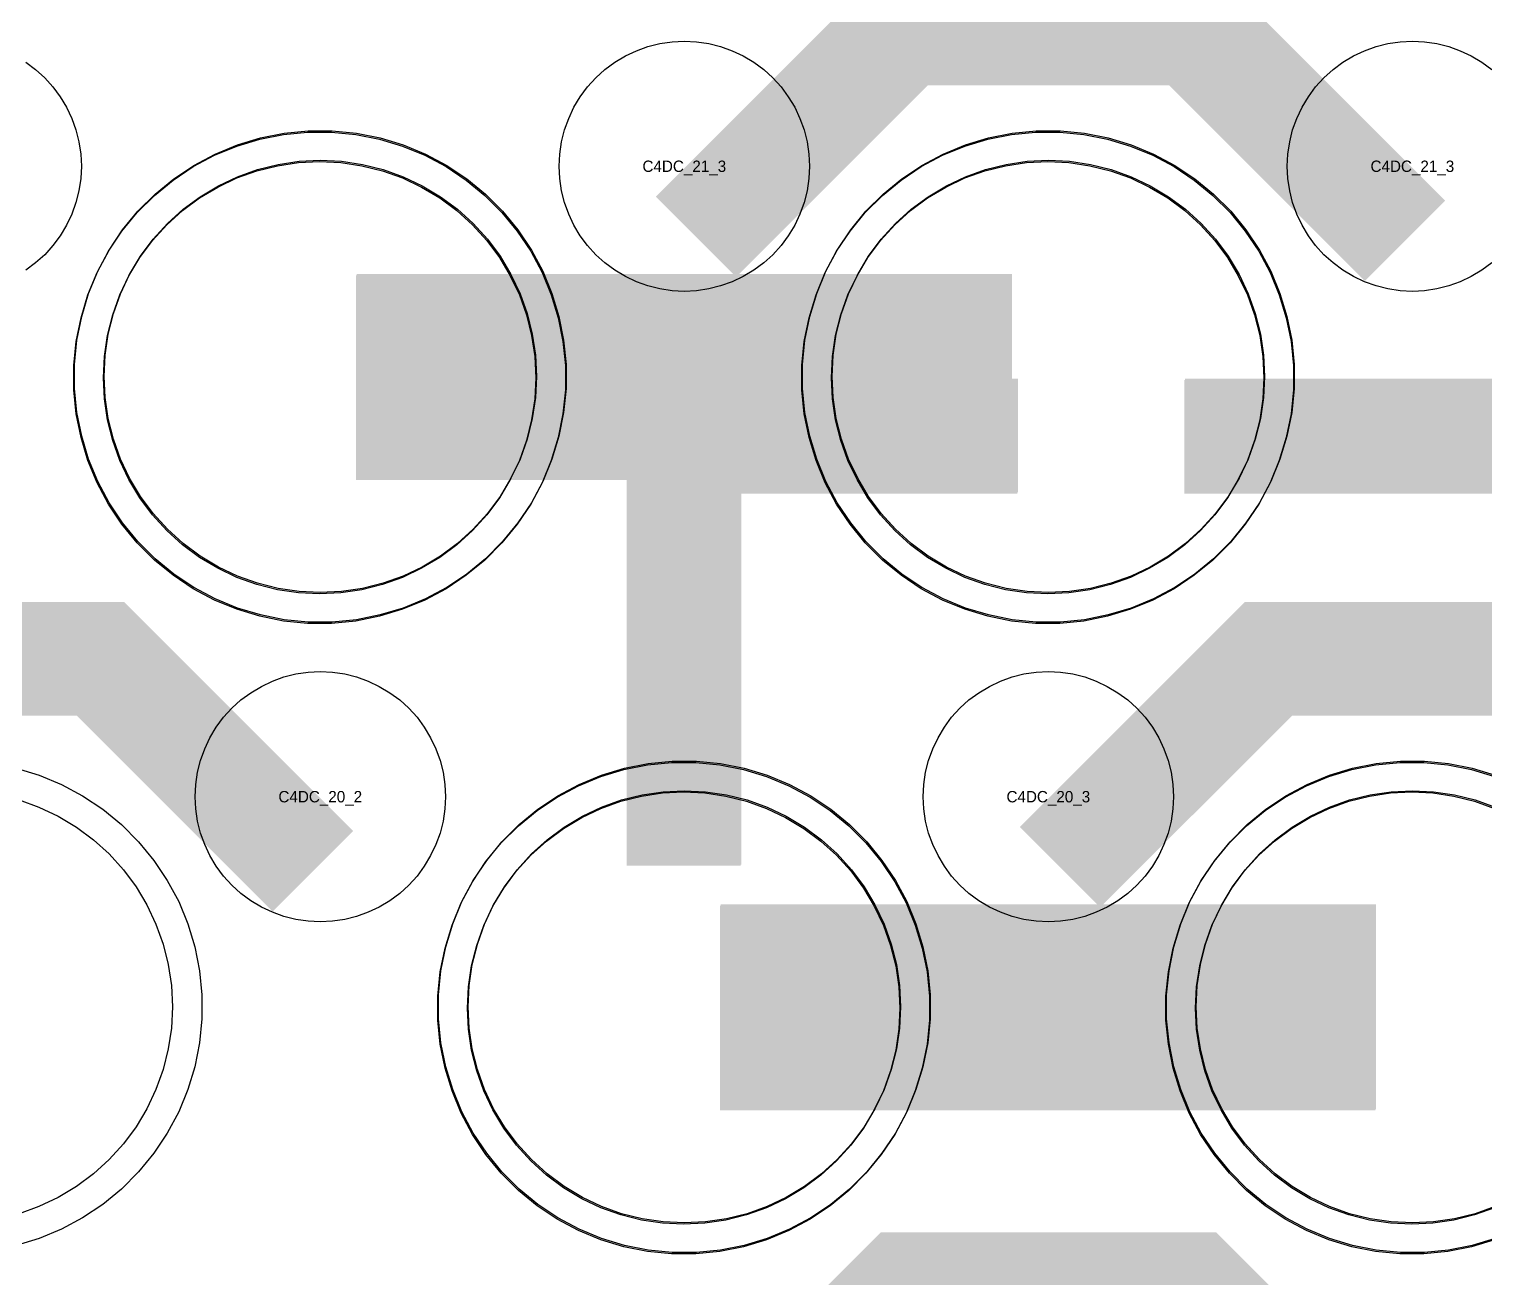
# Model space of a CAD drawing. Extents: x -11880 to 11880, y -14992 to 14992.
# Drawn here: x -11184 to -10864.1, y -12127.9 to -11853.4 of the extents above; entities that cross this region are included whole.
import ezdxf
from ezdxf.enums import TextEntityAlignment as Align

# ---------------------------------------------------------------- set-up
doc = ezdxf.new("R2010")
doc.units = 0
doc.header["$MEASUREMENT"] = 0
for name, color, linetype in [('GDS_775_DT_237', 138, 'CONTINUOUS'), ('RDL1_FS', 34, 'CONTINUOUS'), ('RDL_BS', 160, 'CONTINUOUS')]:
    doc.layers.add(name, color=color, linetype=linetype)

msp = doc.modelspace()

# ---------------------------------------------------------------- linework, layer by layer
at = {"layer": 'RDL1_FS', "color": 241, "true_color": 0xf7abae}
for points in [[(-11120.149, -11977.511), (-11124.806, -11977.282), (-11129.417, -11976.598), (-11133.94, -11975.466), (-11138.33, -11973.894), (-11142.544, -11971.902), (-11146.544, -11969.504), (-11150.289, -11966.726), (-11153.743, -11963.596), (-11156.873, -11960.142), (-11159.651, -11956.397), (-11162.049, -11952.397), (-11164.041, -11948.183), (-11165.613, -11943.793), (-11166.745, -11939.27), (-11167.429, -11934.659), (-11167.658, -11930.002), (-11167.429, -11925.345), (-11166.745, -11920.734), (-11165.613, -11916.211), (-11164.041, -11911.821), (-11162.049, -11907.607), (-11159.651, -11903.607), (-11156.873, -11899.862), (-11153.743, -11896.408), (-11150.289, -11893.278), (-11146.544, -11890.5), (-11142.544, -11888.102), (-11138.33, -11886.11), (-11133.94, -11884.538), (-11129.417, -11883.406), (-11124.806, -11882.722), (-11120.149, -11882.493), (-11115.492, -11882.722), (-11110.881, -11883.406), (-11106.358, -11884.538), (-11101.968, -11886.11), (-11097.754, -11888.102), (-11093.754, -11890.5), (-11090.009, -11893.278), (-11086.555, -11896.408), (-11083.425, -11899.862), (-11080.647, -11903.607), (-11078.249, -11907.607), (-11076.257, -11911.821), (-11074.685, -11916.211), (-11073.553, -11920.734), (-11072.869, -11925.345), (-11072.64, -11930.002), (-11072.869, -11934.659), (-11073.553, -11939.27), (-11074.685, -11943.793), (-11076.257, -11948.183), (-11078.249, -11952.397), (-11080.647, -11956.397), (-11083.425, -11960.142), (-11086.555, -11963.596), (-11090.009, -11966.726), (-11093.754, -11969.504), (-11097.754, -11971.902), (-11101.968, -11973.894), (-11106.358, -11975.466), (-11110.881, -11976.598), (-11115.492, -11977.282)], [(-10960.149, -11977.511), (-10964.806, -11977.282), (-10969.417, -11976.598), (-10973.94, -11975.466), (-10978.33, -11973.894), (-10982.544, -11971.902), (-10986.544, -11969.504), (-10990.289, -11966.726), (-10993.743, -11963.596), (-10996.873, -11960.142), (-10999.651, -11956.397), (-11002.049, -11952.397), (-11004.041, -11948.183), (-11005.613, -11943.793), (-11006.745, -11939.27), (-11007.429, -11934.659), (-11007.658, -11930.002), (-11007.429, -11925.345), (-11006.745, -11920.734), (-11005.613, -11916.211), (-11004.041, -11911.821), (-11002.049, -11907.607), (-10999.651, -11903.607), (-10996.873, -11899.862), (-10993.743, -11896.408), (-10990.289, -11893.278), (-10986.544, -11890.5), (-10982.544, -11888.102), (-10978.33, -11886.11), (-10973.94, -11884.538), (-10969.417, -11883.406), (-10964.806, -11882.722), (-10960.149, -11882.493), (-10955.492, -11882.722), (-10950.881, -11883.406), (-10946.358, -11884.538), (-10941.968, -11886.11), (-10937.754, -11888.102), (-10933.754, -11890.5), (-10930.009, -11893.278), (-10926.555, -11896.408), (-10923.425, -11899.862), (-10920.647, -11903.607), (-10918.249, -11907.607), (-10916.257, -11911.821), (-10914.685, -11916.211), (-10913.553, -11920.734), (-10912.869, -11925.345), (-10912.64, -11930.002), (-10912.869, -11934.659), (-10913.553, -11939.27), (-10914.685, -11943.793), (-10916.257, -11948.183), (-10918.249, -11952.397), (-10920.647, -11956.397), (-10923.425, -11960.142), (-10926.555, -11963.596), (-10930.009, -11966.726), (-10933.754, -11969.504), (-10937.754, -11971.902), (-10941.968, -11973.894), (-10946.358, -11975.466), (-10950.881, -11976.598), (-10955.492, -11977.282)], [(-11040.149, -12116.076), (-11044.806, -12115.847), (-11049.417, -12115.163), (-11053.94, -12114.031), (-11058.33, -12112.459), (-11062.544, -12110.467), (-11066.544, -12108.069), (-11070.289, -12105.291), (-11073.743, -12102.161), (-11076.873, -12098.707), (-11079.651, -12094.962), (-11082.049, -12090.962), (-11084.041, -12086.748), (-11085.613, -12082.358), (-11086.745, -12077.835), (-11087.429, -12073.224), (-11087.658, -12068.567), (-11087.429, -12063.91), (-11086.745, -12059.299), (-11085.613, -12054.776), (-11084.041, -12050.386), (-11082.049, -12046.172), (-11079.651, -12042.172), (-11076.873, -12038.427), (-11073.743, -12034.973), (-11070.289, -12031.843), (-11066.544, -12029.065), (-11062.544, -12026.667), (-11058.33, -12024.675), (-11053.94, -12023.103), (-11049.417, -12021.971), (-11044.806, -12021.287), (-11040.149, -12021.058), (-11035.492, -12021.287), (-11030.881, -12021.971), (-11026.358, -12023.103), (-11021.968, -12024.675), (-11017.754, -12026.667), (-11013.754, -12029.065), (-11010.009, -12031.843), (-11006.555, -12034.973), (-11003.425, -12038.427), (-11000.647, -12042.172), (-10998.249, -12046.172), (-10996.257, -12050.386), (-10994.685, -12054.776), (-10993.553, -12059.299), (-10992.869, -12063.91), (-10992.64, -12068.567), (-10992.869, -12073.224), (-10993.553, -12077.835), (-10994.685, -12082.358), (-10996.257, -12086.748), (-10998.249, -12090.962), (-11000.647, -12094.962), (-11003.425, -12098.707), (-11006.555, -12102.161), (-11010.009, -12105.291), (-11013.754, -12108.069), (-11017.754, -12110.467), (-11021.968, -12112.459), (-11026.358, -12114.031), (-11030.881, -12115.163), (-11035.492, -12115.847)]]:
    msp.add_lwpolyline(points, close=True, dxfattribs=at)
at = {"layer": 'RDL1_FS'}
for points in [[(-11120, -11977.229), (-11124.657, -11977), (-11129.268, -11976.316), (-11133.791, -11975.184), (-11138.181, -11973.612), (-11142.395, -11971.62), (-11146.395, -11969.222), (-11150.14, -11966.444), (-11153.594, -11963.314), (-11156.724, -11959.86), (-11159.502, -11956.115), (-11161.9, -11952.115), (-11163.892, -11947.901), (-11165.464, -11943.511), (-11166.596, -11938.988), (-11167.28, -11934.377), (-11167.509, -11929.72), (-11167.28, -11925.063), (-11166.596, -11920.452), (-11165.464, -11915.929), (-11163.892, -11911.539), (-11161.9, -11907.325), (-11159.502, -11903.325), (-11156.724, -11899.58), (-11153.594, -11896.126), (-11150.14, -11892.996), (-11146.395, -11890.218), (-11142.395, -11887.82), (-11138.181, -11885.828), (-11133.791, -11884.256), (-11129.268, -11883.124), (-11124.657, -11882.44), (-11120, -11882.211), (-11115.343, -11882.44), (-11110.732, -11883.124), (-11106.209, -11884.256), (-11101.819, -11885.828), (-11097.605, -11887.82), (-11093.605, -11890.218), (-11089.86, -11892.996), (-11086.406, -11896.126), (-11083.276, -11899.58), (-11080.498, -11903.325), (-11078.1, -11907.325), (-11076.108, -11911.539), (-11074.536, -11915.929), (-11073.404, -11920.452), (-11072.72, -11925.063), (-11072.491, -11929.72), (-11072.72, -11934.377), (-11073.404, -11938.988), (-11074.536, -11943.511), (-11076.108, -11947.901), (-11078.1, -11952.115), (-11080.498, -11956.115), (-11083.276, -11959.86), (-11086.406, -11963.314), (-11089.86, -11966.444), (-11093.605, -11969.222), (-11097.605, -11971.62), (-11101.819, -11973.612), (-11106.209, -11975.184), (-11110.732, -11976.316), (-11115.343, -11977)], [(-10960, -11977.229), (-10964.657, -11977), (-10969.268, -11976.316), (-10973.791, -11975.184), (-10978.181, -11973.612), (-10982.395, -11971.62), (-10986.395, -11969.222), (-10990.14, -11966.444), (-10993.594, -11963.314), (-10996.724, -11959.86), (-10999.502, -11956.115), (-11001.9, -11952.115), (-11003.892, -11947.901), (-11005.464, -11943.511), (-11006.596, -11938.988), (-11007.28, -11934.377), (-11007.509, -11929.72), (-11007.28, -11925.063), (-11006.596, -11920.452), (-11005.464, -11915.929), (-11003.892, -11911.539), (-11001.9, -11907.325), (-10999.502, -11903.325), (-10996.724, -11899.58), (-10993.594, -11896.126), (-10990.14, -11892.996), (-10986.395, -11890.218), (-10982.395, -11887.82), (-10978.181, -11885.828), (-10973.791, -11884.256), (-10969.268, -11883.124), (-10964.657, -11882.44), (-10960, -11882.211), (-10955.343, -11882.44), (-10950.732, -11883.124), (-10946.209, -11884.256), (-10941.819, -11885.828), (-10937.605, -11887.82), (-10933.605, -11890.218), (-10929.86, -11892.996), (-10926.406, -11896.126), (-10923.276, -11899.58), (-10920.498, -11903.325), (-10918.1, -11907.325), (-10916.108, -11911.539), (-10914.536, -11915.929), (-10913.404, -11920.452), (-10912.72, -11925.063), (-10912.491, -11929.72), (-10912.72, -11934.377), (-10913.404, -11938.988), (-10914.536, -11943.511), (-10916.108, -11947.901), (-10918.1, -11952.115), (-10920.498, -11956.115), (-10923.276, -11959.86), (-10926.406, -11963.314), (-10929.86, -11966.444), (-10933.605, -11969.222), (-10937.605, -11971.62), (-10941.819, -11973.612), (-10946.209, -11975.184), (-10950.732, -11976.316), (-10955.343, -11977)], [(-11040, -12115.794), (-11044.657, -12115.565), (-11049.268, -12114.881), (-11053.791, -12113.749), (-11058.181, -12112.177), (-11062.395, -12110.185), (-11066.395, -12107.787), (-11070.14, -12105.009), (-11073.594, -12101.879), (-11076.724, -12098.425), (-11079.502, -12094.68), (-11081.9, -12090.68), (-11083.892, -12086.466), (-11085.464, -12082.076), (-11086.596, -12077.553), (-11087.28, -12072.942), (-11087.509, -12068.285), (-11087.28, -12063.628), (-11086.596, -12059.017), (-11085.464, -12054.494), (-11083.892, -12050.104), (-11081.9, -12045.89), (-11079.502, -12041.89), (-11076.724, -12038.145), (-11073.594, -12034.691), (-11070.14, -12031.561), (-11066.395, -12028.783), (-11062.395, -12026.385), (-11058.181, -12024.393), (-11053.791, -12022.821), (-11049.268, -12021.689), (-11044.657, -12021.005), (-11040, -12020.776), (-11035.343, -12021.005), (-11030.732, -12021.689), (-11026.209, -12022.821), (-11021.819, -12024.393), (-11017.605, -12026.385), (-11013.605, -12028.783), (-11009.86, -12031.561), (-11006.406, -12034.691), (-11003.276, -12038.145), (-11000.498, -12041.89), (-10998.1, -12045.89), (-10996.108, -12050.104), (-10994.536, -12054.494), (-10993.404, -12059.017), (-10992.72, -12063.628), (-10992.491, -12068.285), (-10992.72, -12072.942), (-10993.404, -12077.553), (-10994.536, -12082.076), (-10996.108, -12086.466), (-10998.1, -12090.68), (-11000.498, -12094.68), (-11003.276, -12098.425), (-11006.406, -12101.879), (-11009.86, -12105.009), (-11013.605, -12107.787), (-11017.605, -12110.185), (-11021.819, -12112.177), (-11026.209, -12113.749), (-11030.732, -12114.881), (-11035.343, -12115.565)]]:
    msp.add_lwpolyline(points, close=True, dxfattribs=at)
at = {"layer": 'RDL1_FS', "color": 241, "true_color": 0xf7abae}
for points in [[(-11112.147, -11930.002, 45, 45, 0), (-11040.147, -11930.002, 45, 45, 0)], [(-11040.147, -11930.002, 45, 45, 0), (-10968.147, -11930.002, 45, 45, 0)], [(-11032.147, -12068.567, 45, 45, 0), (-10960.147, -12068.567, 45, 45, 0)], [(-10960.147, -12068.567, 45, 45, 0), (-10888.147, -12068.567, 45, 45, 0)]]:
    msp.add_lwpolyline(points, format="xyseb", dxfattribs=at)
at = {"layer": 'RDL1_FS'}
for points in [[(-11111.998, -11929.72, 45, 45, 0), (-11039.998, -11929.72, 45, 45, 0)], [(-11039.998, -11929.72, 45, 45, 0), (-10967.998, -11929.72, 45, 45, 0)], [(-11031.998, -12068.285, 45, 45, 0), (-10959.998, -12068.285, 45, 45, 0)], [(-10959.998, -12068.285, 45, 45, 0), (-10887.998, -12068.285, 45, 45, 0)]]:
    msp.add_lwpolyline(points, format="xyseb", dxfattribs=at)
at = {"layer": 'RDL1_FS', "color": 241, "true_color": 0xf7abae}
msp.add_lwpolyline([(-10861.968, -12112.459), (-10866.358, -12114.031), (-10870.881, -12115.163), (-10875.492, -12115.847), (-10880.149, -12116.076), (-10884.806, -12115.847), (-10889.417, -12115.163), (-10893.94, -12114.031), (-10898.33, -12112.459), (-10902.544, -12110.467), (-10906.544, -12108.069), (-10910.289, -12105.291), (-10913.743, -12102.161), (-10916.873, -12098.707), (-10919.651, -12094.962), (-10922.049, -12090.962), (-10924.041, -12086.748), (-10925.613, -12082.358), (-10926.745, -12077.835), (-10927.429, -12073.224), (-10927.658, -12068.567), (-10927.429, -12063.91), (-10926.745, -12059.299), (-10925.613, -12054.776), (-10924.041, -12050.386), (-10922.049, -12046.172), (-10919.651, -12042.172), (-10916.873, -12038.427), (-10913.743, -12034.973), (-10910.289, -12031.843), (-10906.544, -12029.065), (-10902.544, -12026.667), (-10898.33, -12024.675), (-10893.94, -12023.103), (-10889.417, -12021.971), (-10884.806, -12021.287), (-10880.149, -12021.058), (-10875.492, -12021.287), (-10870.881, -12021.971), (-10866.358, -12023.103), (-10861.968, -12024.675)], dxfattribs=at)
at = {"layer": 'RDL1_FS'}
for points in [[(-10861.819, -12112.177), (-10866.209, -12113.749), (-10870.732, -12114.881), (-10875.343, -12115.565), (-10880, -12115.794), (-10884.657, -12115.565), (-10889.268, -12114.881), (-10893.791, -12113.749), (-10898.181, -12112.177), (-10902.395, -12110.185), (-10906.395, -12107.787), (-10910.14, -12105.009), (-10913.594, -12101.879), (-10916.724, -12098.425), (-10919.502, -12094.68), (-10921.9, -12090.68), (-10923.892, -12086.466), (-10925.464, -12082.076), (-10926.596, -12077.553), (-10927.28, -12072.942), (-10927.509, -12068.285), (-10927.28, -12063.628), (-10926.596, -12059.017), (-10925.464, -12054.494), (-10923.892, -12050.104), (-10921.9, -12045.89), (-10919.502, -12041.89), (-10916.724, -12038.145), (-10913.594, -12034.691), (-10910.14, -12031.561), (-10906.395, -12028.783), (-10902.395, -12026.385), (-10898.181, -12024.393), (-10893.791, -12022.821), (-10889.268, -12021.689), (-10884.657, -12021.005), (-10880, -12020.776), (-10875.343, -12021.005), (-10870.732, -12021.689), (-10866.209, -12022.821), (-10861.819, -12024.393)], [(-11186.209, -12022.821), (-11181.819, -12024.393), (-11177.605, -12026.385), (-11173.605, -12028.783), (-11169.86, -12031.561), (-11166.406, -12034.691), (-11163.276, -12038.145), (-11160.498, -12041.89), (-11158.1, -12045.89), (-11156.108, -12050.104), (-11154.536, -12054.494), (-11153.404, -12059.017), (-11152.72, -12063.628), (-11152.491, -12068.285), (-11152.72, -12072.942), (-11153.404, -12077.553), (-11154.536, -12082.076), (-11156.108, -12086.466), (-11158.1, -12090.68), (-11160.498, -12094.68), (-11163.276, -12098.425), (-11166.406, -12101.879), (-11169.86, -12105.009), (-11173.605, -12107.787), (-11177.605, -12110.185), (-11181.819, -12112.177), (-11186.209, -12113.749)]]:
    msp.add_lwpolyline(points, dxfattribs=at)
at = {"layer": 'RDL_BS'}
for points in [[(-11037.438, -11899.034, 25, 25, 0), (-10991.623, -11853.219, 25, 25, 0), (-10958.07, -11853.219, 25, 25, 0)], [(-10881.599, -11899.933, 25, 25, 0), (-10928.313, -11853.219, 25, 25, 0), (-10958.071, -11853.219, 25, 25, 0)], [(-11040, -12037.01, 25, 25, 0), (-11040, -11930.233, 25, 25, 0)], [(-11040, -12037.01, 25, 25, 0), (-11040, -11930.233, 25, 25, 0)], [(-11052.5, -11942.733, 25, 25, 0), (-10987.833, -11942.733, 25, 25, 0)], [(-11052.5, -11942.733, 25, 25, 0), (-10966.667, -11942.733, 25, 25, 0)], [(-10929.984, -11942.733, 25, 25, 0), (-10820.719, -11942.733, 25, 25, 0)], [(-11121.599, -12038.498, 25, 25, 0), (-11168.313, -11991.784, 25, 25, 0), (-11198.071, -11991.784, 25, 25, 0)], [(-10957.438, -12037.599, 25, 25, 0), (-10911.623, -11991.784, 25, 25, 0), (-10878.07, -11991.784, 25, 25, 0)], [(-10801.599, -12038.498, 25, 25, 0), (-10848.313, -11991.784, 25, 25, 0), (-10878.071, -11991.784, 25, 25, 0)], [(-11037.438, -12176.159, 25, 25, 0), (-10991.623, -12130.344, 25, 25, 0), (-10958.07, -12130.344, 25, 25, 0)], [(-10881.599, -12177.058, 25, 25, 0), (-10928.313, -12130.344, 25, 25, 0), (-10958.071, -12130.344, 25, 25, 0)]]:
    msp.add_lwpolyline(points, format="xyseb", dxfattribs=at)
for points in [[(-11040, -11911.026), (-11042.693, -11910.894), (-11045.365, -11910.498), (-11047.984, -11909.841), (-11050.519, -11908.934), (-11052.956, -11907.782), (-11055.28, -11906.389), (-11057.443, -11904.786), (-11059.442, -11902.974), (-11061.254, -11900.975), (-11062.857, -11898.812), (-11064.25, -11896.488), (-11065.402, -11894.051), (-11066.309, -11891.516), (-11066.966, -11888.897), (-11067.362, -11886.225), (-11067.494, -11883.532), (-11067.362, -11880.839), (-11066.966, -11878.167), (-11066.309, -11875.548), (-11065.402, -11873.013), (-11064.25, -11870.576), (-11062.857, -11868.252), (-11061.254, -11866.089), (-11059.442, -11864.09), (-11057.443, -11862.278), (-11055.28, -11860.675), (-11052.956, -11859.282), (-11050.519, -11858.13), (-11047.984, -11857.223), (-11045.365, -11856.566), (-11042.693, -11856.17), (-11040, -11856.038), (-11037.307, -11856.17), (-11034.635, -11856.566), (-11032.016, -11857.223), (-11029.481, -11858.13), (-11027.044, -11859.282), (-11024.72, -11860.675), (-11022.557, -11862.278), (-11020.558, -11864.09), (-11018.746, -11866.089), (-11017.143, -11868.252), (-11015.75, -11870.576), (-11014.598, -11873.013), (-11013.691, -11875.548), (-11013.034, -11878.167), (-11012.638, -11880.839), (-11012.506, -11883.532), (-11012.638, -11886.225), (-11013.034, -11888.897), (-11013.691, -11891.516), (-11014.598, -11894.051), (-11015.75, -11896.488), (-11017.143, -11898.812), (-11018.746, -11900.975), (-11020.558, -11902.974), (-11022.557, -11904.786), (-11024.72, -11906.389), (-11027.044, -11907.782), (-11029.481, -11908.934), (-11032.016, -11909.841), (-11034.635, -11910.498), (-11037.307, -11910.894)], [(-11122.644, -11983.72), (-11127.938, -11983.203), (-11133.165, -11982.157), (-11138.205, -11980.626), (-11143.115, -11978.595), (-11147.777, -11976.103), (-11152.191, -11973.156), (-11156.292, -11969.794), (-11160.074, -11966.012), (-11163.436, -11961.911), (-11166.383, -11957.497), (-11168.875, -11952.835), (-11170.906, -11947.925), (-11172.437, -11942.885), (-11173.483, -11937.658), (-11174, -11932.364), (-11174, -11927.076), (-11173.483, -11921.782), (-11172.437, -11916.555), (-11170.906, -11911.515), (-11168.875, -11906.605), (-11166.383, -11901.943), (-11163.436, -11897.529), (-11160.074, -11893.428), (-11156.292, -11889.646), (-11152.191, -11886.284), (-11147.777, -11883.337), (-11143.115, -11880.845), (-11138.205, -11878.814), (-11133.165, -11877.283), (-11127.938, -11876.237), (-11122.644, -11875.72), (-11117.356, -11875.72), (-11112.062, -11876.237), (-11106.835, -11877.283), (-11101.795, -11878.814), (-11096.885, -11880.845), (-11092.223, -11883.337), (-11087.809, -11886.284), (-11083.708, -11889.646), (-11079.926, -11893.428), (-11076.564, -11897.529), (-11073.617, -11901.943), (-11071.125, -11906.605), (-11069.094, -11911.515), (-11067.563, -11916.555), (-11066.517, -11921.782), (-11066, -11927.076), (-11066, -11932.364), (-11066.517, -11937.658), (-11067.563, -11942.885), (-11069.094, -11947.925), (-11071.125, -11952.835), (-11073.617, -11957.497), (-11076.564, -11961.911), (-11079.926, -11966.012), (-11083.708, -11969.794), (-11087.809, -11973.156), (-11092.223, -11976.103), (-11096.885, -11978.595), (-11101.795, -11980.626), (-11106.835, -11982.157), (-11112.062, -11983.203), (-11117.356, -11983.72)], [(-10962.644, -11983.72), (-10967.938, -11983.203), (-10973.165, -11982.157), (-10978.205, -11980.626), (-10983.115, -11978.595), (-10987.777, -11976.103), (-10992.191, -11973.156), (-10996.292, -11969.794), (-11000.074, -11966.012), (-11003.436, -11961.911), (-11006.383, -11957.497), (-11008.875, -11952.835), (-11010.906, -11947.925), (-11012.437, -11942.885), (-11013.483, -11937.658), (-11014, -11932.364), (-11014, -11927.076), (-11013.483, -11921.782), (-11012.437, -11916.555), (-11010.906, -11911.515), (-11008.875, -11906.605), (-11006.383, -11901.943), (-11003.436, -11897.529), (-11000.074, -11893.428), (-10996.292, -11889.646), (-10992.191, -11886.284), (-10987.777, -11883.337), (-10983.115, -11880.845), (-10978.205, -11878.814), (-10973.165, -11877.283), (-10967.938, -11876.237), (-10962.644, -11875.72), (-10957.356, -11875.72), (-10952.062, -11876.237), (-10946.835, -11877.283), (-10941.795, -11878.814), (-10936.885, -11880.845), (-10932.223, -11883.337), (-10927.809, -11886.284), (-10923.708, -11889.646), (-10919.926, -11893.428), (-10916.564, -11897.529), (-10913.617, -11901.943), (-10911.125, -11906.605), (-10909.094, -11911.515), (-10907.563, -11916.555), (-10906.517, -11921.782), (-10906, -11927.076), (-10906, -11932.364), (-10906.517, -11937.658), (-10907.563, -11942.885), (-10909.094, -11947.925), (-10911.125, -11952.835), (-10913.617, -11957.497), (-10916.564, -11961.911), (-10919.926, -11966.012), (-10923.708, -11969.794), (-10927.809, -11973.156), (-10932.223, -11976.103), (-10936.885, -11978.595), (-10941.795, -11980.626), (-10946.835, -11982.157), (-10952.062, -11983.203), (-10957.356, -11983.72)], [(-11120, -12049.591), (-11122.693, -12049.459), (-11125.365, -12049.063), (-11127.984, -12048.406), (-11130.519, -12047.499), (-11132.956, -12046.347), (-11135.28, -12044.954), (-11137.443, -12043.351), (-11139.442, -12041.539), (-11141.254, -12039.54), (-11142.857, -12037.377), (-11144.25, -12035.053), (-11145.402, -12032.616), (-11146.309, -12030.081), (-11146.966, -12027.462), (-11147.362, -12024.79), (-11147.494, -12022.097), (-11147.362, -12019.404), (-11146.966, -12016.732), (-11146.309, -12014.113), (-11145.402, -12011.578), (-11144.25, -12009.141), (-11142.857, -12006.817), (-11141.254, -12004.654), (-11139.442, -12002.655), (-11137.443, -12000.843), (-11135.28, -11999.24), (-11132.956, -11997.847), (-11130.519, -11996.695), (-11127.984, -11995.788), (-11125.365, -11995.131), (-11122.693, -11994.735), (-11120, -11994.603), (-11117.307, -11994.735), (-11114.635, -11995.131), (-11112.016, -11995.788), (-11109.481, -11996.695), (-11107.044, -11997.847), (-11104.72, -11999.24), (-11102.557, -12000.843), (-11100.558, -12002.655), (-11098.746, -12004.654), (-11097.143, -12006.817), (-11095.75, -12009.141), (-11094.598, -12011.578), (-11093.691, -12014.113), (-11093.034, -12016.732), (-11092.638, -12019.404), (-11092.506, -12022.097), (-11092.638, -12024.79), (-11093.034, -12027.462), (-11093.691, -12030.081), (-11094.598, -12032.616), (-11095.75, -12035.053), (-11097.143, -12037.377), (-11098.746, -12039.54), (-11100.558, -12041.539), (-11102.557, -12043.351), (-11104.72, -12044.954), (-11107.044, -12046.347), (-11109.481, -12047.499), (-11112.016, -12048.406), (-11114.635, -12049.063), (-11117.307, -12049.459)], [(-10960, -12049.591), (-10962.693, -12049.459), (-10965.365, -12049.063), (-10967.984, -12048.406), (-10970.519, -12047.499), (-10972.956, -12046.347), (-10975.28, -12044.954), (-10977.443, -12043.351), (-10979.442, -12041.539), (-10981.254, -12039.54), (-10982.857, -12037.377), (-10984.25, -12035.053), (-10985.402, -12032.616), (-10986.309, -12030.081), (-10986.966, -12027.462), (-10987.362, -12024.79), (-10987.494, -12022.097), (-10987.362, -12019.404), (-10986.966, -12016.732), (-10986.309, -12014.113), (-10985.402, -12011.578), (-10984.25, -12009.141), (-10982.857, -12006.817), (-10981.254, -12004.654), (-10979.442, -12002.655), (-10977.443, -12000.843), (-10975.28, -11999.24), (-10972.956, -11997.847), (-10970.519, -11996.695), (-10967.984, -11995.788), (-10965.365, -11995.131), (-10962.693, -11994.735), (-10960, -11994.603), (-10957.307, -11994.735), (-10954.635, -11995.131), (-10952.016, -11995.788), (-10949.481, -11996.695), (-10947.044, -11997.847), (-10944.72, -11999.24), (-10942.557, -12000.843), (-10940.558, -12002.655), (-10938.746, -12004.654), (-10937.143, -12006.817), (-10935.75, -12009.141), (-10934.598, -12011.578), (-10933.691, -12014.113), (-10933.034, -12016.732), (-10932.638, -12019.404), (-10932.506, -12022.097), (-10932.638, -12024.79), (-10933.034, -12027.462), (-10933.691, -12030.081), (-10934.598, -12032.616), (-10935.75, -12035.053), (-10937.143, -12037.377), (-10938.746, -12039.54), (-10940.558, -12041.539), (-10942.557, -12043.351), (-10944.72, -12044.954), (-10947.044, -12046.347), (-10949.481, -12047.499), (-10952.016, -12048.406), (-10954.635, -12049.063), (-10957.307, -12049.459)], [(-11042.644, -12122.285), (-11047.938, -12121.768), (-11053.165, -12120.722), (-11058.205, -12119.191), (-11063.115, -12117.16), (-11067.777, -12114.668), (-11072.191, -12111.721), (-11076.292, -12108.359), (-11080.074, -12104.577), (-11083.436, -12100.476), (-11086.383, -12096.062), (-11088.875, -12091.4), (-11090.906, -12086.49), (-11092.437, -12081.45), (-11093.483, -12076.223), (-11094, -12070.929), (-11094, -12065.641), (-11093.483, -12060.347), (-11092.437, -12055.12), (-11090.906, -12050.08), (-11088.875, -12045.17), (-11086.383, -12040.508), (-11083.436, -12036.094), (-11080.074, -12031.993), (-11076.292, -12028.211), (-11072.191, -12024.849), (-11067.777, -12021.902), (-11063.115, -12019.41), (-11058.205, -12017.379), (-11053.165, -12015.848), (-11047.938, -12014.802), (-11042.644, -12014.285), (-11037.356, -12014.285), (-11032.062, -12014.802), (-11026.835, -12015.848), (-11021.795, -12017.379), (-11016.885, -12019.41), (-11012.223, -12021.902), (-11007.809, -12024.849), (-11003.708, -12028.211), (-10999.926, -12031.993), (-10996.564, -12036.094), (-10993.617, -12040.508), (-10991.125, -12045.17), (-10989.094, -12050.08), (-10987.563, -12055.12), (-10986.517, -12060.347), (-10986, -12065.641), (-10986, -12070.929), (-10986.517, -12076.223), (-10987.563, -12081.45), (-10989.094, -12086.49), (-10991.125, -12091.4), (-10993.617, -12096.062), (-10996.564, -12100.476), (-10999.926, -12104.577), (-11003.708, -12108.359), (-11007.809, -12111.721), (-11012.223, -12114.668), (-11016.885, -12117.16), (-11021.795, -12119.191), (-11026.835, -12120.722), (-11032.062, -12121.768), (-11037.356, -12122.285)]]:
    msp.add_lwpolyline(points, close=True, dxfattribs=at)
for points in [[(-10862.557, -11904.786), (-10864.72, -11906.389), (-10867.044, -11907.782), (-10869.481, -11908.934), (-10872.016, -11909.841), (-10874.635, -11910.498), (-10877.307, -11910.894), (-10880, -11911.026), (-10882.693, -11910.894), (-10885.365, -11910.498), (-10887.984, -11909.841), (-10890.519, -11908.934), (-10892.956, -11907.782), (-10895.28, -11906.389), (-10897.443, -11904.786), (-10899.442, -11902.974), (-10901.254, -11900.975), (-10902.857, -11898.812), (-10904.25, -11896.488), (-10905.402, -11894.051), (-10906.309, -11891.516), (-10906.966, -11888.897), (-10907.362, -11886.225), (-10907.494, -11883.532), (-10907.362, -11880.839), (-10906.966, -11878.167), (-10906.309, -11875.548), (-10905.402, -11873.013), (-10904.25, -11870.576), (-10902.857, -11868.252), (-10901.254, -11866.089), (-10899.442, -11864.09), (-10897.443, -11862.278), (-10895.28, -11860.675), (-10892.956, -11859.282), (-10890.519, -11858.13), (-10887.984, -11857.223), (-10885.365, -11856.566), (-10882.693, -11856.17), (-10880, -11856.038), (-10877.307, -11856.17), (-10874.635, -11856.566), (-10872.016, -11857.223), (-10869.481, -11858.13), (-10867.044, -11859.282), (-10864.72, -11860.675), (-10862.557, -11862.278)], [(-11184.72, -11860.675), (-11182.557, -11862.278), (-11180.558, -11864.09), (-11178.746, -11866.089), (-11177.143, -11868.252), (-11175.75, -11870.576), (-11174.598, -11873.013), (-11173.691, -11875.548), (-11173.034, -11878.167), (-11172.638, -11880.839), (-11172.506, -11883.532), (-11172.638, -11886.225), (-11173.034, -11888.897), (-11173.691, -11891.516), (-11174.598, -11894.051), (-11175.75, -11896.488), (-11177.143, -11898.812), (-11178.746, -11900.975), (-11180.558, -11902.974), (-11182.557, -11904.786), (-11184.72, -11906.389)], [(-11186.835, -12015.848), (-11181.795, -12017.379), (-11176.885, -12019.41), (-11172.223, -12021.902), (-11167.809, -12024.849), (-11163.708, -12028.211), (-11159.926, -12031.993), (-11156.564, -12036.094), (-11153.617, -12040.508), (-11151.125, -12045.17), (-11149.094, -12050.08), (-11147.563, -12055.12), (-11146.517, -12060.347), (-11146, -12065.641), (-11146, -12070.929), (-11146.517, -12076.223), (-11147.563, -12081.45), (-11149.094, -12086.49), (-11151.125, -12091.4), (-11153.617, -12096.062), (-11156.564, -12100.476), (-11159.926, -12104.577), (-11163.708, -12108.359), (-11167.809, -12111.721), (-11172.223, -12114.668), (-11176.885, -12117.16), (-11181.795, -12119.191), (-11186.835, -12120.722)], [(-10861.795, -12119.191), (-10866.835, -12120.722), (-10872.062, -12121.768), (-10877.356, -12122.285), (-10882.644, -12122.285), (-10887.938, -12121.768), (-10893.165, -12120.722), (-10898.205, -12119.191), (-10903.115, -12117.16), (-10907.777, -12114.668), (-10912.191, -12111.721), (-10916.292, -12108.359), (-10920.074, -12104.577), (-10923.436, -12100.476), (-10926.383, -12096.062), (-10928.875, -12091.4), (-10930.906, -12086.49), (-10932.437, -12081.45), (-10933.483, -12076.223), (-10934, -12070.929), (-10934, -12065.641), (-10933.483, -12060.347), (-10932.437, -12055.12), (-10930.906, -12050.08), (-10928.875, -12045.17), (-10926.383, -12040.508), (-10923.436, -12036.094), (-10920.074, -12031.993), (-10916.292, -12028.211), (-10912.191, -12024.849), (-10907.777, -12021.902), (-10903.115, -12019.41), (-10898.205, -12017.379), (-10893.165, -12015.848), (-10887.938, -12014.802), (-10882.644, -12014.285), (-10877.356, -12014.285), (-10872.062, -12014.802), (-10866.835, -12015.848), (-10861.795, -12017.379)]]:
    msp.add_lwpolyline(points, dxfattribs=at)
at = {"layer": 'RDL_BS', "color": 241, "true_color": 0xf7abae}
for points in [[(-11122.793, -11984.002), (-11128.087, -11983.485), (-11133.314, -11982.439), (-11138.354, -11980.908), (-11143.264, -11978.877), (-11147.926, -11976.385), (-11152.34, -11973.438), (-11156.441, -11970.076), (-11160.223, -11966.294), (-11163.585, -11962.193), (-11166.532, -11957.779), (-11169.024, -11953.117), (-11171.055, -11948.207), (-11172.586, -11943.167), (-11173.632, -11937.94), (-11174.149, -11932.646), (-11174.149, -11927.358), (-11173.632, -11922.064), (-11172.586, -11916.837), (-11171.055, -11911.797), (-11169.024, -11906.887), (-11166.532, -11902.225), (-11163.585, -11897.811), (-11160.223, -11893.71), (-11156.441, -11889.928), (-11152.34, -11886.566), (-11147.926, -11883.619), (-11143.264, -11881.127), (-11138.354, -11879.096), (-11133.314, -11877.565), (-11128.087, -11876.519), (-11122.793, -11876.002), (-11117.505, -11876.002), (-11112.211, -11876.519), (-11106.984, -11877.565), (-11101.944, -11879.096), (-11097.034, -11881.127), (-11092.372, -11883.619), (-11087.958, -11886.566), (-11083.857, -11889.928), (-11080.075, -11893.71), (-11076.713, -11897.811), (-11073.766, -11902.225), (-11071.274, -11906.887), (-11069.243, -11911.797), (-11067.712, -11916.837), (-11066.666, -11922.064), (-11066.149, -11927.358), (-11066.149, -11932.646), (-11066.666, -11937.94), (-11067.712, -11943.167), (-11069.243, -11948.207), (-11071.274, -11953.117), (-11073.766, -11957.779), (-11076.713, -11962.193), (-11080.075, -11966.294), (-11083.857, -11970.076), (-11087.958, -11973.438), (-11092.372, -11976.385), (-11097.034, -11978.877), (-11101.944, -11980.908), (-11106.984, -11982.439), (-11112.211, -11983.485), (-11117.505, -11984.002)], [(-10962.793, -11984.002), (-10968.087, -11983.485), (-10973.314, -11982.439), (-10978.354, -11980.908), (-10983.264, -11978.877), (-10987.926, -11976.385), (-10992.34, -11973.438), (-10996.441, -11970.076), (-11000.223, -11966.294), (-11003.585, -11962.193), (-11006.532, -11957.779), (-11009.024, -11953.117), (-11011.055, -11948.207), (-11012.586, -11943.167), (-11013.632, -11937.94), (-11014.149, -11932.646), (-11014.149, -11927.358), (-11013.632, -11922.064), (-11012.586, -11916.837), (-11011.055, -11911.797), (-11009.024, -11906.887), (-11006.532, -11902.225), (-11003.585, -11897.811), (-11000.223, -11893.71), (-10996.441, -11889.928), (-10992.34, -11886.566), (-10987.926, -11883.619), (-10983.264, -11881.127), (-10978.354, -11879.096), (-10973.314, -11877.565), (-10968.087, -11876.519), (-10962.793, -11876.002), (-10957.505, -11876.002), (-10952.211, -11876.519), (-10946.984, -11877.565), (-10941.944, -11879.096), (-10937.034, -11881.127), (-10932.372, -11883.619), (-10927.958, -11886.566), (-10923.857, -11889.928), (-10920.075, -11893.71), (-10916.713, -11897.811), (-10913.766, -11902.225), (-10911.274, -11906.887), (-10909.243, -11911.797), (-10907.712, -11916.837), (-10906.666, -11922.064), (-10906.149, -11927.358), (-10906.149, -11932.646), (-10906.666, -11937.94), (-10907.712, -11943.167), (-10909.243, -11948.207), (-10911.274, -11953.117), (-10913.766, -11957.779), (-10916.713, -11962.193), (-10920.075, -11966.294), (-10923.857, -11970.076), (-10927.958, -11973.438), (-10932.372, -11976.385), (-10937.034, -11978.877), (-10941.944, -11980.908), (-10946.984, -11982.439), (-10952.211, -11983.485), (-10957.505, -11984.002)], [(-11042.793, -12122.567), (-11048.087, -12122.05), (-11053.314, -12121.004), (-11058.354, -12119.473), (-11063.264, -12117.442), (-11067.926, -12114.95), (-11072.34, -12112.003), (-11076.441, -12108.641), (-11080.223, -12104.859), (-11083.585, -12100.758), (-11086.532, -12096.344), (-11089.024, -12091.682), (-11091.055, -12086.772), (-11092.586, -12081.732), (-11093.632, -12076.505), (-11094.149, -12071.211), (-11094.149, -12065.923), (-11093.632, -12060.629), (-11092.586, -12055.402), (-11091.055, -12050.362), (-11089.024, -12045.452), (-11086.532, -12040.79), (-11083.585, -12036.376), (-11080.223, -12032.275), (-11076.441, -12028.493), (-11072.34, -12025.131), (-11067.926, -12022.184), (-11063.264, -12019.692), (-11058.354, -12017.661), (-11053.314, -12016.13), (-11048.087, -12015.084), (-11042.793, -12014.567), (-11037.505, -12014.567), (-11032.211, -12015.084), (-11026.984, -12016.13), (-11021.944, -12017.661), (-11017.034, -12019.692), (-11012.372, -12022.184), (-11007.958, -12025.131), (-11003.857, -12028.493), (-11000.075, -12032.275), (-10996.713, -12036.376), (-10993.766, -12040.79), (-10991.274, -12045.452), (-10989.243, -12050.362), (-10987.712, -12055.402), (-10986.666, -12060.629), (-10986.149, -12065.923), (-10986.149, -12071.211), (-10986.666, -12076.505), (-10987.712, -12081.732), (-10989.243, -12086.772), (-10991.274, -12091.682), (-10993.766, -12096.344), (-10996.713, -12100.758), (-11000.075, -12104.859), (-11003.857, -12108.641), (-11007.958, -12112.003), (-11012.372, -12114.95), (-11017.034, -12117.442), (-11021.944, -12119.473), (-11026.984, -12121.004), (-11032.211, -12122.05), (-11037.505, -12122.567)]]:
    msp.add_lwpolyline(points, close=True, dxfattribs=at)
for points in [[(-11040.149, -12037.292, 25, 25, 0), (-11040.149, -11930.515, 25, 25, 0)], [(-11040.149, -12037.292, 25, 25, 0), (-11040.149, -11930.515, 25, 25, 0)], [(-11052.649, -11943.015, 25, 25, 0), (-10987.982, -11943.015, 25, 25, 0)], [(-11052.649, -11943.015, 25, 25, 0), (-10966.816, -11943.015, 25, 25, 0)], [(-10930.133, -11943.015, 25, 25, 0), (-10820.868, -11943.015, 25, 25, 0)]]:
    msp.add_lwpolyline(points, format="xyseb", dxfattribs=at)
msp.add_lwpolyline([(-10861.944, -12119.473), (-10866.984, -12121.004), (-10872.211, -12122.05), (-10877.505, -12122.567), (-10882.793, -12122.567), (-10888.087, -12122.05), (-10893.314, -12121.004), (-10898.354, -12119.473), (-10903.264, -12117.442), (-10907.926, -12114.95), (-10912.34, -12112.003), (-10916.441, -12108.641), (-10920.223, -12104.859), (-10923.585, -12100.758), (-10926.532, -12096.344), (-10929.024, -12091.682), (-10931.055, -12086.772), (-10932.586, -12081.732), (-10933.632, -12076.505), (-10934.149, -12071.211), (-10934.149, -12065.923), (-10933.632, -12060.629), (-10932.586, -12055.402), (-10931.055, -12050.362), (-10929.024, -12045.452), (-10926.532, -12040.79), (-10923.585, -12036.376), (-10920.223, -12032.275), (-10916.441, -12028.493), (-10912.34, -12025.131), (-10907.926, -12022.184), (-10903.264, -12019.692), (-10898.354, -12017.661), (-10893.314, -12016.13), (-10888.087, -12015.084), (-10882.793, -12014.567), (-10877.505, -12014.567), (-10872.211, -12015.084), (-10866.984, -12016.13), (-10861.944, -12017.661)], dxfattribs=at)

# ---------------------------------------------------------------- texts
at = {"layer": 'GDS_775_DT_237'}
for s, p in [('C4DC_21_3', (-11040, -11883.532)), ('C4DC_21_3', (-11040, -11883.532)), ('C4DC_21_3', (-10880, -11883.532)), ('C4DC_21_3', (-10880, -11883.532)), ('C4DC_20_2', (-11120, -12022.097)), ('C4DC_20_2', (-11120, -12022.097)), ('C4DC_20_3', (-10960, -12022.097)), ('C4DC_20_3', (-10960, -12022.097))]:
    msp.add_text(s, height=2.5, dxfattribs=at).set_placement(p, align=Align.MIDDLE_CENTER)

doc.saveas('drawing.dxf')
